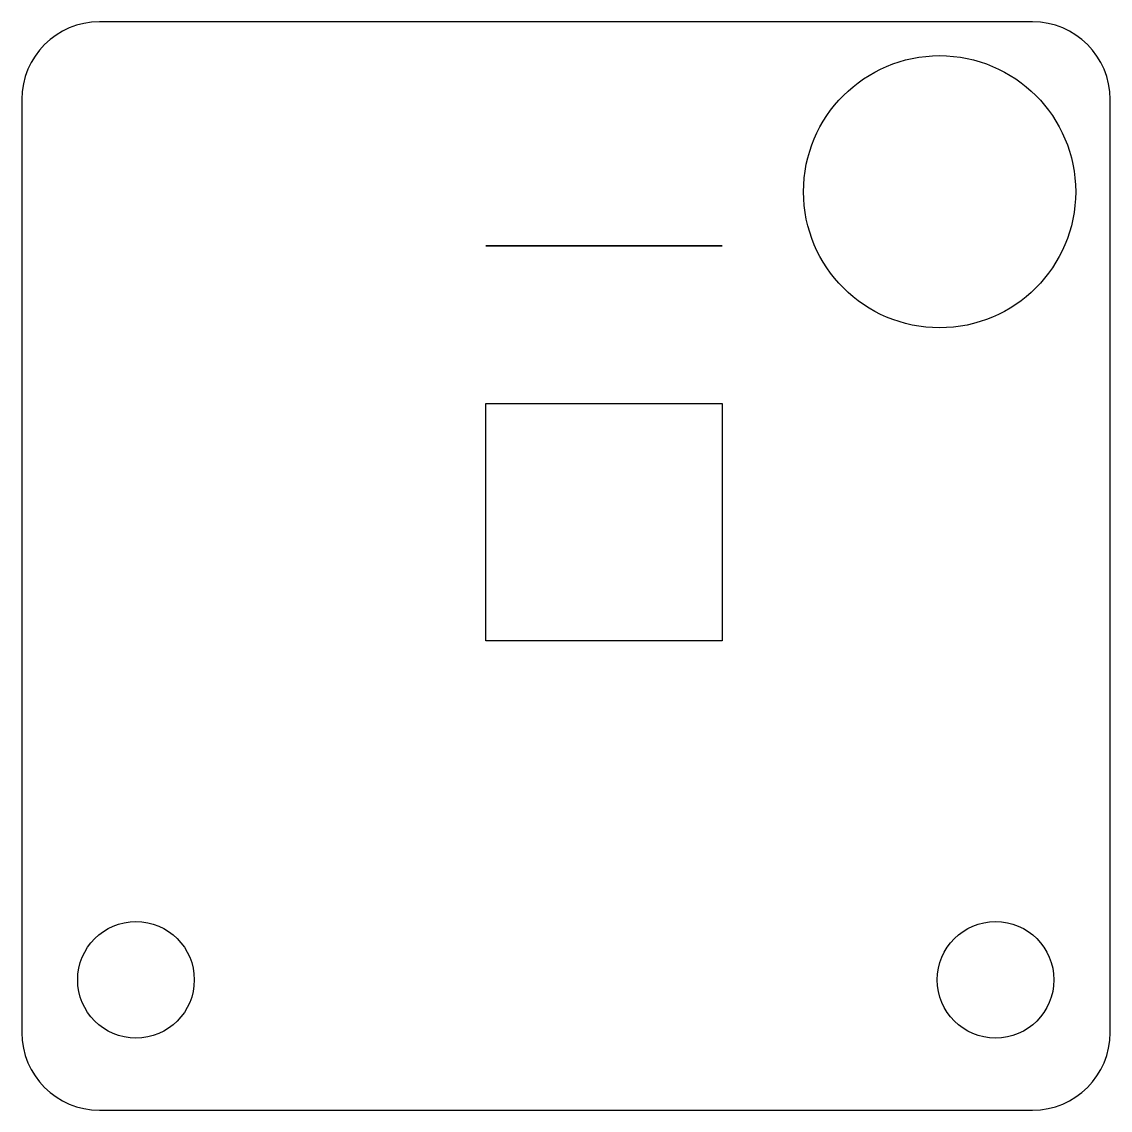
# Model space of a CAD drawing. Header units: centimetres. Extents: x -12.8 to 0, y -37.9 to 0.
# Drawn here: x -12.82 to -10.02, y -37.863 to -35.063 of the extents above; entities outside this region: 2.
import ezdxf

# ---------------------------------------------------------------- set-up
doc = ezdxf.new("R2010")
doc.units = ezdxf.units.CM
doc.header["$MEASUREMENT"] = 0
doc.layers.add('3D-Modell_Cover (1) v4_Neustrukturiert-Skizze1', color=7, linetype='Continuous')
doc.layers.add('3D-Modell_Cover (1) v4_Sketch2', color=7, linetype='Continuous')

msp = doc.modelspace()

# ---------------------------------------------------------------- linework, layer by layer
at = {"layer": '3D-Modell_Cover (1) v4_Neustrukturiert-Skizze1'}
for p, q in [((-11.0184, -35.6391, 28.3841), (-11.6265, -35.6391, 28.3841)), ((-11.6265, -35.6391, 28.9949), (-11.0184, -35.6391, 28.9949)), ((-11.6265, -35.6391, 28.3841), (-11.6265, -35.6391, 28.9949)), ((-11.0184, -35.6391, 28.9949), (-11.0184, -35.6391, 28.3841))]:
    msp.add_line(p, q, dxfattribs=at)
msp.add_point((0, -35.6391), dxfattribs=at)
at = {"layer": '3D-Modell_Cover (1) v4_Sketch2'}
for p, q in [((-10.2204, -35.0631, 29.4007), (-12.6204, -35.0631, 29.4007)), ((-12.8204, -35.2631, 29.4007), (-12.8204, -37.6631, 29.4007)), ((-10.0204, -37.6631, 29.4007), (-10.0204, -35.2631, 29.4007)), ((-11.6265, -36.6558, 29.4007), (-11.6265, -36.045, 29.4007)), ((-11.6265, -36.045, 29.4007), (-11.0184, -36.045, 29.4007)), ((-11.0184, -36.045, 29.4007), (-11.0184, -36.6558, 29.4007)), ((-11.0184, -36.6558, 29.4007), (-11.6265, -36.6558, 29.4007)), ((-12.6204, -37.8631, 29.4007), (-10.2204, -37.8631, 29.4007))]:
    msp.add_line(p, q, dxfattribs=at)
for centre, radius in [((-10.4593, -35.5003, 29.4007), 0.35), ((-10.4593, -35.5003, 29.4007), 0.35), ((-12.5266, -37.5277, 29.4007), 0.15), ((-10.3153, -37.5277, 29.4007), 0.15)]:
    msp.add_circle(centre, radius, dxfattribs=at)
for centre, start, end in [((-12.6204, -35.2631, 29.4007), 90, 180), ((-10.2204, -35.2631, 29.4007), 0, 90), ((-12.6204, -37.6631, 29.4007), 180, 270), ((-10.2204, -37.6631, 29.4007), 270, 0)]:
    msp.add_arc(centre, 0.2, start, end, dxfattribs=at)
msp.add_point((0, 0, 29.4007), dxfattribs=at)

doc.saveas('drawing.dxf')
